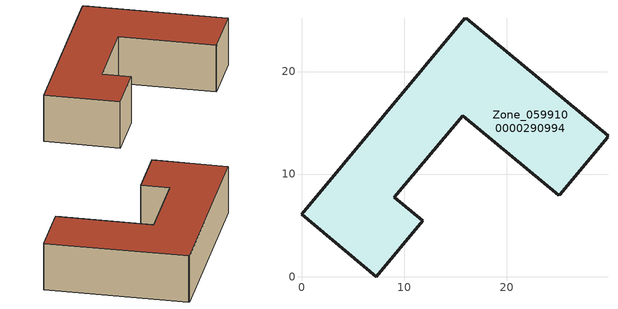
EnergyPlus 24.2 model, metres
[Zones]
Zone_0599100000290994
 floor ground (C_G): 11.84,5.43 7.31,0 0,6.08 15.93,25.19 16.01,25.12 16.07,25.19 29.9,13.73 29.83,13.65 29.88,13.61 25.2,7.99 25.16,8.02 25.07,7.91 15.72,15.71 9.07,7.74 z0
 wall outside (C_F): 7.31,0 11.84,5.43 9.07,7.74 15.72,15.71 25.07,7.91 25.16,8.02 25.2,7.99 29.88,13.61 29.83,13.65 29.9,13.73 16.07,25.19 16.01,25.12 15.93,25.19 0,6.08 7.31,0 z0:6.29
 roof outside (C_R): 29.88,13.61 29.83,13.65 29.9,13.73 16.07,25.19 16.01,25.12 15.93,25.19 0,6.08 7.31,0 11.84,5.43 9.07,7.74 15.72,15.71 25.07,7.91 25.16,8.02 25.2,7.99 z6.29
[BUILDING]
Pand.0599100000290994: North Axis=0; Terrain=City; Loads Convergence Tolerance Value=0.04; Temperature Convergence Tolerance Value=0.4; Solar Distribution=FullExterior; Maximum Number of Warmup Days=25; Minimum Number of Warmup Days=1
[Site:Location]
Rotterdam.The.Hague.AP_ZH_NLD Design_Conditions: Latitude=51.96; Longitude=4.45; Time Zone=1; Elevation=-4.5
[SITE:GROUNDTEMPERATURE:BUILDINGSURFACE]
18, 18, 18, 18, 18, 18, 18, 18, 18, 18, 18, 18
[MATERIAL] Thermal Absorptance=0.9; Solar Absorptance=0.7; Visible Absorptance=0.7
Name | Roughness | Thickness | Conductivity | Density | Specific Heat
G.D.1965-1974 | MediumSmooth | 0.15 | 0.882353 | 540 | 1210
F.D.1965-1974 | Rough | 0.3 | 0.697674 | 1920 | 840
R.D.1965-1974 | MediumRough | 0.2 | 0.232558 | 1500 | 1000
[CONSTRUCTION]
C_G: G.D.1965-1974
C_F: F.D.1965-1974
C_R: R.D.1965-1974
[ZONE]
Zone_0599100000290994: Type=1; Multiplier=1; Ceiling Height=Autocalculate; Volume=Autocalculate; Floor Area=autocalculate; Part of Total Floor Area=Yes
[ZONEINFILTRATION:DESIGNFLOWRATE]
Infil_Zone_0599100000290994: Zone or ZoneList or Space or SpaceList=Zone_0599100000290994; Schedule=AlwaysOn; Design Flow Rate Calculation Method=Flow/Area; Flow Rate per Floor Area=0.0042; Constant Term Coefficient=1; Temperature Term Coefficient=0; Velocity Term Coefficient=0; Velocity Squared Term Coefficient=0
[HVACTEMPLATE:ZONE:IDEALLOADSAIRSYSTEM]
Zone_0599100000290994: Maximum Heating Supply Air Temperature=50; Minimum Cooling Supply Air Temperature=13; Maximum Heating Supply Air Humidity Ratio=0.0156; Minimum Cooling Supply Air Humidity Ratio=0.0077; Heating Limit=NoLimit; Cooling Limit=NoLimit; Dehumidification Control Type=ConstantSensibleHeatRatio; Cooling Sensible Heat Ratio=0.7; Dehumidification Setpoint=60; Humidification Control Type=None; Humidification Setpoint=30; Outdoor Air Method=None; Outdoor Air Flow Rate per Person=0.00944; Outdoor Air Flow Rate per Zone Floor Area=0; Outdoor Air Flow Rate per Zone=0; Demand Controlled Ventilation Type=None; Outdoor Air Economizer Type=NoEconomizer; Heat Recovery Type=None; Sensible Heat Recovery Effectiveness=0.7; Latent Heat Recovery Effectiveness=0.65
[ZONECONTROL:THERMOSTAT]
ThermostatControl_Zone_0599100000290994: Zone or ZoneList=Zone_0599100000290994; Control Type Schedule=DualSetpointControlType; Control 1=Thermostat_Zone_0599100000290994; Temperature Difference Between Cutout And Setpoint=0
[THERMOSTATSETPOINT:DUALSETPOINT]
Thermostat_Zone_0599100000290994: Heating Setpoint Temperature Schedule=HeatingSetpoint_Zone_0599100000290994; Cooling Setpoint Temperature Schedule=CoolingSetpoint_Zone_0599100000290994
[SCHEDULE:COMPACT]
HeatingSetpoint_Zone_0599100000290994: Through: 12/31, For: AllDays, Until: 24:00, 21
CoolingSetpoint_Zone_0599100000290994: Through: 12/31, For: AllDays, Until: 24:00, 24
DualSetpointControlType: Through: 12/31, For: AllDays, Until: 24:00, 4
AlwaysOn: Through: 12/31, For: AllDays, Until: 24:00, 1
